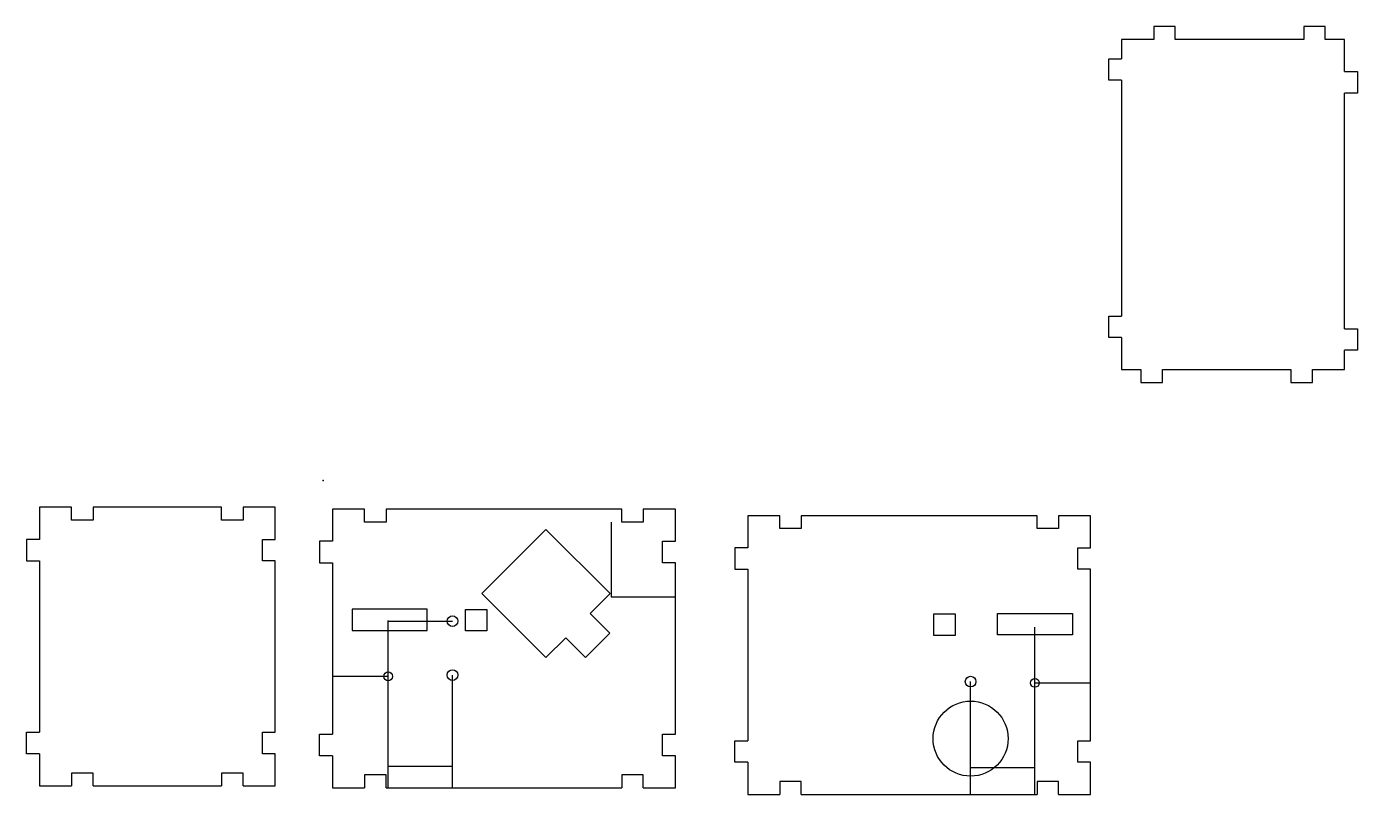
# Model space of a CAD drawing. Header units: centimetres. Extents: x -13.8 to 48.3, y -14.6 to 21.2.
import ezdxf

# ---------------------------------------------------------------- set-up
doc = ezdxf.new("R2010")
doc.units = ezdxf.units.CM
doc.header["$MEASUREMENT"] = 0
doc.layers.add('Box for Roller v29_Sketch1', color=7, linetype='Continuous')

msp = doc.modelspace()

# ---------------------------------------------------------------- linework, layer by layer
at = {"layer": 'Box for Roller v29_Sketch1'}
for p, q in [((39.767, 21.167), (38.767, 21.167)), ((38.767, 21.167), (38.767, 20.567)), ((39.767, 20.567), (39.767, 21.167)), ((46.767, 21.167), (45.767, 21.167)), ((45.767, 21.167), (45.767, 20.567)), ((46.767, 20.567), (46.767, 21.167)), ((38.767, 20.567), (37.267, 20.567)), ((37.267, 20.567), (37.267, 19.667)), ((45.767, 20.567), (39.767, 20.567)), ((47.667, 20.567), (46.767, 20.567)), ((47.667, 19.067), (47.667, 20.567)), ((36.667, 19.667), (37.267, 19.667)), ((36.667, 18.667), (36.667, 19.667)), ((37.267, 18.667), (36.667, 18.667)), ((37.267, 18.667), (37.267, 7.667)), ((47.667, 19.067), (48.267, 19.067)), ((48.267, 19.067), (48.267, 18.067)), ((47.667, 7.067), (47.667, 18.067)), ((48.267, 18.067), (47.667, 18.067)), ((36.667, 6.667), (36.667, 7.667)), ((36.667, 7.667), (37.267, 7.667)), ((47.667, 7.067), (48.267, 7.067)), ((48.267, 7.067), (48.267, 6.067)), ((37.267, 6.667), (36.667, 6.667)), ((37.267, 6.667), (37.267, 5.167)), ((47.667, 5.167), (47.667, 6.067)), ((48.267, 6.067), (47.667, 6.067)), ((37.267, 5.167), (38.167, 5.167)), ((38.167, 5.167), (38.167, 4.567)), ((39.167, 4.567), (39.167, 5.167)), ((39.167, 5.167), (45.167, 5.167)), ((45.167, 5.167), (45.167, 4.567)), ((46.167, 5.167), (47.667, 5.167)), ((46.167, 4.567), (46.167, 5.167)), ((38.167, 4.567), (39.167, 4.567)), ((45.167, 4.567), (46.167, 4.567)), ((-11.732, -1.253), (-13.232, -1.253)), ((-13.232, -1.253), (-13.232, -2.753)), ((-11.732, -1.853), (-11.732, -1.253)), ((-10.732, -1.853), (-11.732, -1.853)), ((-4.732, -1.253), (-10.732, -1.253)), ((-10.732, -1.253), (-10.732, -1.853)), ((-4.732, -1.853), (-4.732, -1.253)), ((-3.732, -1.853), (-4.732, -1.853)), ((-3.732, -1.253), (-3.732, -1.853)), ((-2.232, -1.253), (-3.732, -1.253)), ((-2.232, -2.753), (-2.232, -1.253)), ((1.941, -1.343), (0.441, -1.343)), ((0.441, -1.343), (0.441, -2.843)), ((1.941, -1.943), (1.941, -1.343)), ((13.941, -1.343), (2.941, -1.343)), ((2.941, -1.343), (2.941, -1.943)), ((13.941, -1.943), (13.941, -1.343)), ((14.941, -1.343), (14.941, -1.943)), ((16.441, -1.343), (14.941, -1.343)), ((16.441, -2.843), (16.441, -1.343)), ((21.319, -1.648), (19.819, -1.648)), ((19.819, -1.648), (19.819, -3.148)), ((21.319, -2.248), (21.319, -1.648)), ((22.319, -1.648), (22.319, -2.248)), ((33.319, -1.648), (22.319, -1.648)), ((33.319, -2.248), (33.319, -1.648)), ((34.319, -1.648), (34.319, -2.248)), ((35.819, -1.648), (34.319, -1.648)), ((35.819, -3.148), (35.819, -1.648)), ((2.941, -1.943), (1.941, -1.943)), ((7.413, -5.278), (10.404, -2.287)), ((10.404, -2.287), (13.395, -5.278)), ((13.441, -1.943), (13.441, -5.443)), ((14.941, -1.943), (13.941, -1.943)), ((22.319, -2.248), (21.319, -2.248)), ((34.319, -2.248), (33.319, -2.248)), ((-13.232, -2.753), (-13.832, -2.753)), ((-13.832, -2.753), (-13.832, -3.753)), ((-2.832, -3.753), (-2.832, -2.753)), ((-2.832, -2.753), (-2.232, -2.753)), ((-0.159, -2.843), (-0.159, -3.843)), ((0.441, -2.843), (-0.159, -2.843)), ((15.841, -2.843), (16.441, -2.843)), ((15.841, -3.843), (15.841, -2.843)), ((19.819, -3.148), (19.219, -3.148)), ((19.219, -3.148), (19.219, -4.148)), ((35.219, -3.148), (35.819, -3.148)), ((35.219, -4.148), (35.219, -3.148)), ((-13.832, -3.753), (-13.232, -3.753)), ((-13.232, -3.753), (-13.232, -11.753)), ((-2.232, -3.753), (-2.832, -3.753)), ((-2.232, -11.753), (-2.232, -3.753)), ((-0.159, -3.843), (0.441, -3.843)), ((0.441, -3.843), (0.441, -11.843)), ((16.441, -3.843), (15.841, -3.843)), ((16.441, -11.843), (16.441, -3.843)), ((19.219, -4.148), (19.819, -4.148)), ((19.819, -4.148), (19.819, -12.148)), ((35.819, -4.148), (35.219, -4.148)), ((35.819, -12.148), (35.819, -4.148)), ((10.404, -8.269), (7.413, -5.278)), ((13.395, -5.278), (12.465, -6.208)), ((16.441, -5.443), (13.441, -5.443)), ((1.363, -6.01), (1.363, -7.01)), ((4.863, -6.01), (1.363, -6.01)), ((4.863, -7.01), (4.863, -6.01)), ((6.642, -6.019), (7.642, -6.019)), ((6.642, -7.019), (6.642, -6.019)), ((7.642, -6.019), (7.642, -7.019)), ((12.465, -6.208), (13.384, -7.127)), ((31.479, -7.204), (31.479, -6.204)), ((31.479, -6.204), (34.979, -6.204)), ((34.979, -6.204), (34.979, -7.204)), ((3.041, -9.143), (3.041, -6.543)), ((3.041, -6.569), (6.041, -6.569)), ((28.499, -6.233), (29.499, -6.233)), ((28.499, -7.233), (28.499, -6.233)), ((29.499, -6.233), (29.499, -7.233)), ((1.363, -7.01), (4.863, -7.01)), ((7.642, -7.019), (6.642, -7.019)), ((11.334, -7.34), (10.404, -8.269)), ((12.253, -8.259), (11.334, -7.34)), ((13.384, -7.127), (12.253, -8.259)), ((29.499, -7.233), (28.499, -7.233)), ((34.979, -7.204), (31.479, -7.204)), ((33.219, -9.448), (33.219, -6.848)), ((3.041, -9.143), (0.441, -9.143)), ((3.041, -14.343), (3.041, -9.143)), ((6.041, -14.343), (6.041, -9.083)), ((30.219, -14.648), (30.219, -9.388)), ((33.219, -14.648), (33.219, -9.448)), ((33.219, -9.448), (35.819, -9.448)), ((-13.832, -12.753), (-13.832, -11.753)), ((-13.832, -11.753), (-13.232, -11.753)), ((-2.832, -12.753), (-2.832, -11.753)), ((-2.832, -11.753), (-2.232, -11.753)), ((-0.159, -11.843), (0.441, -11.843)), ((-0.159, -12.843), (-0.159, -11.843)), ((15.841, -11.843), (16.441, -11.843)), ((15.841, -12.843), (15.841, -11.843)), ((19.219, -12.148), (19.819, -12.148)), ((19.219, -13.148), (19.219, -12.148)), ((30.219, -14.648), (30.219, -12.048)), ((35.219, -12.148), (35.819, -12.148)), ((35.219, -13.148), (35.219, -12.148)), ((-13.232, -12.753), (-13.832, -12.753)), ((-13.232, -12.753), (-13.232, -14.253)), ((-2.232, -12.753), (-2.832, -12.753)), ((-2.232, -14.253), (-2.232, -12.753)), ((0.441, -12.843), (-0.159, -12.843)), ((0.441, -12.843), (0.441, -14.343)), ((16.441, -12.843), (15.841, -12.843)), ((16.441, -14.343), (16.441, -12.843)), ((-10.732, -13.653), (-11.732, -13.653)), ((-11.732, -13.653), (-11.732, -14.253)), ((-10.732, -14.253), (-10.732, -13.653)), ((-3.732, -13.653), (-4.732, -13.653)), ((-4.732, -13.653), (-4.732, -14.253)), ((-3.732, -14.253), (-3.732, -13.653)), ((3.041, -13.325), (6.041, -13.325)), ((19.819, -13.148), (19.219, -13.148)), ((19.819, -13.148), (19.819, -14.648)), ((30.219, -13.399), (33.219, -13.399)), ((35.819, -13.148), (35.219, -13.148)), ((35.819, -14.648), (35.819, -13.148)), ((-13.232, -14.253), (-11.732, -14.253)), ((-10.732, -14.253), (-4.732, -14.253)), ((-3.732, -14.253), (-2.232, -14.253)), ((1.941, -13.743), (1.941, -14.343)), ((2.941, -13.743), (1.941, -13.743)), ((2.941, -14.343), (2.941, -13.743)), ((13.941, -13.743), (13.941, -14.343)), ((14.941, -13.743), (13.941, -13.743)), ((14.941, -14.343), (14.941, -13.743)), ((21.319, -14.048), (21.319, -14.648)), ((22.319, -14.048), (21.319, -14.048)), ((22.319, -14.648), (22.319, -14.048)), ((34.319, -14.048), (33.319, -14.048)), ((33.319, -14.048), (33.319, -14.648)), ((34.319, -14.648), (34.319, -14.048)), ((0.441, -14.343), (1.941, -14.343)), ((2.941, -14.343), (13.941, -14.343)), ((14.941, -14.343), (16.441, -14.343)), ((19.819, -14.648), (21.319, -14.648)), ((22.319, -14.648), (33.319, -14.648)), ((34.319, -14.648), (35.819, -14.648))]:
    msp.add_line(p, q, dxfattribs=at)
for centre, radius in [((6.041, -6.569), 0.25), ((3.041, -9.143), 0.205), ((6.041, -9.083), 0.25), ((30.219, -9.388), 0.25), ((33.219, -9.448), 0.205), ((30.219, -12.048), 1.75)]:
    msp.add_circle(centre, radius, dxfattribs=at)
msp.add_point((0, 0), dxfattribs=at)

doc.saveas('drawing.dxf')
